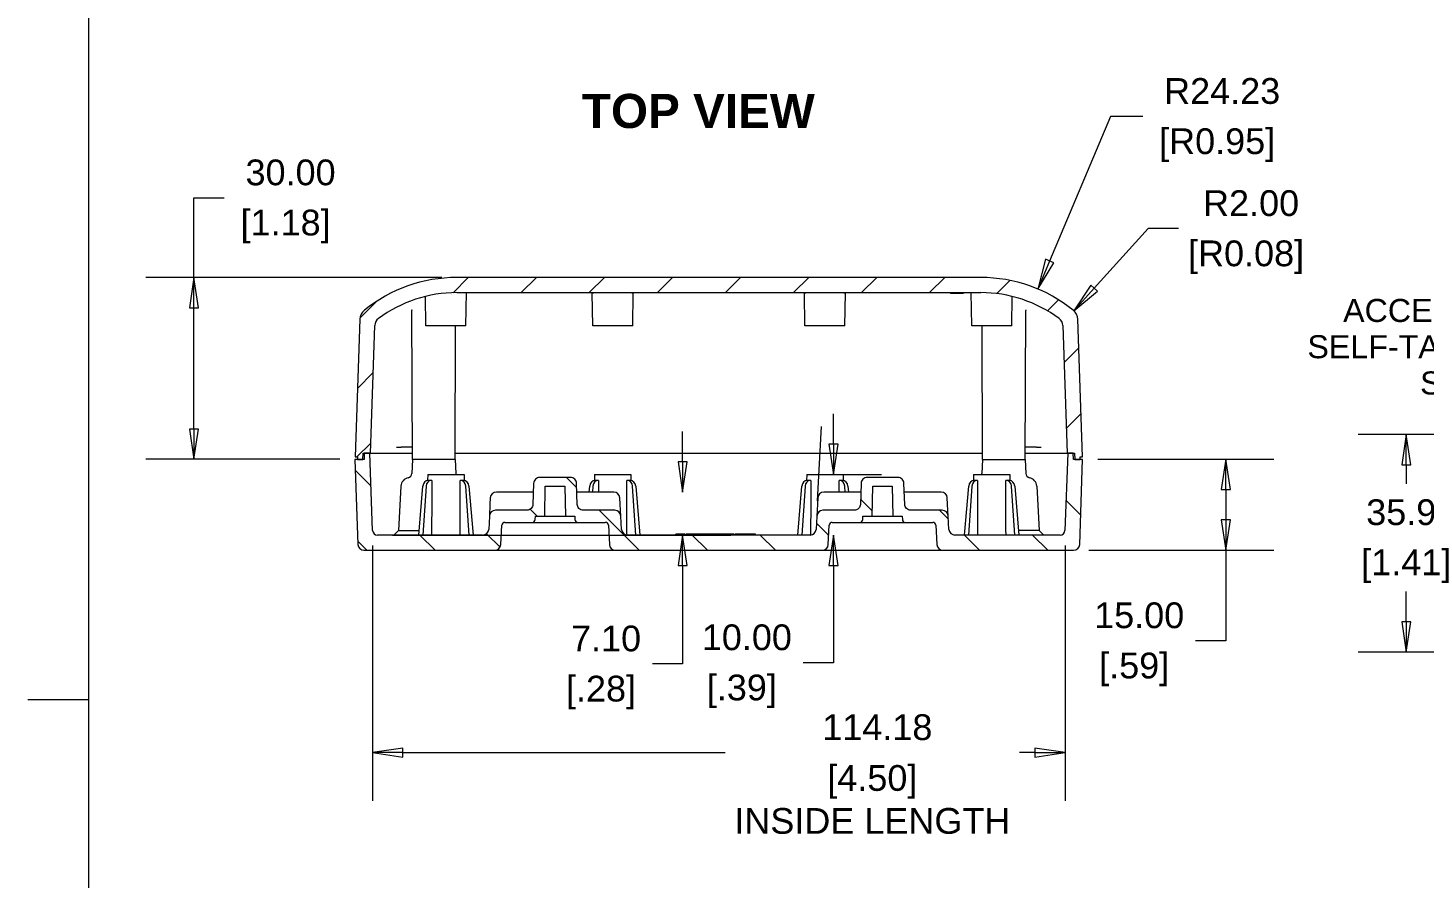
# Model space of a CAD drawing. Header units: millimetres. Extents: x 9 to 690, y 9 to 531.
# Drawn here: x 8.8 to 239, y 240.5 to 380.7 of the extents above; entities that cross this region are included whole.
import ezdxf

# ---------------------------------------------------------------- set-up
doc = ezdxf.new("R2010")
doc.units = ezdxf.units.MM
doc.header["$LTSCALE"] = 2.5
doc.layers.get('0').update_dxf_attribs({"lineweight": 25})
for name, color, linetype, lineweight in [('Dimension (ANSI)', 7, 'Continuous', 9), ('Hatch (ANSI)', 7, 'Continuous', 9), ('Sketch Geometry (ANSI)', 7, 'Continuous', 9), ('Symbol (ANSI)', 7, 'Continuous', 9), ('Visible (ANSI)', 7, 'Continuous', 9)]:
    doc.layers.add(name, color=color, linetype=linetype, lineweight=lineweight)
doc.styles.add('Label Text (ANSI)', font='arialbd.ttf')
doc.styles.add('Note Text (ANSI)', font='arial.ttf')
doc.dimstyles.new('Default - mm_inch (ANSI)', dxfattribs={"dimscale": 2.5, "dimtxt": 1.7, "dimasz": 2, "dimexe": 3.175, "dimexo": 1, "dimgap": 0.8, "dimtad": 0, "dimtih": 1, "dimtoh": 1, "dimrnd": 1e-08, "dimzin": 4, "dimdsep": 46, "dimtxsty": 'Note Text (ANSI)', "dimblk": 'Filled-1', "dimcen": 0.09, "dimdle": 10, "dimclrd": 256, "dimclre": 256, "dimclrt": 256, "dimadec": 1, "dimazin": 0, "dimtfac": 1.176471, "dimtofl": 0, "dimtmove": 0, "dimatfit": 3, "dimfxl": 0, "dimtolj": 1, "dimtzin": 0, "dimlwd": -1, "dimlwe": -1, "dimarcsym": 0})
doc.dimstyles.new('Default - mm_inch (ANSI)$7', dxfattribs={"dimscale": 2.5, "dimtxt": 1.7, "dimasz": 2.5, "dimexe": 3.175, "dimexo": 1, "dimgap": 0.8, "dimtad": 0, "dimtih": 1, "dimtoh": 1, "dimrnd": 1e-08, "dimzin": 4, "dimdsep": 46, "dimtxsty": 'Note Text (ANSI)', "dimblk": 'Filled-1', "dimcen": 0.09, "dimdle": 10, "dimclrd": 256, "dimclre": 256, "dimclrt": 256, "dimadec": 1, "dimazin": 0, "dimtfac": 1.176471, "dimtofl": 0, "dimtmove": 0, "dimatfit": 3, "dimfxl": 0, "dimtolj": 1, "dimtzin": 0, "dimlwd": -1, "dimlwe": -1, "dimarcsym": 0})

# ---------------------------------------------------------------- blocks, each defined once
blk = doc.blocks.new('Borders Hammond Border')
at = {"layer": 'Sketch Geometry (ANSI)'}
for p, q in [((7.5, 208.4), (7.5, 7.5)), ((7.5, 107.95), (3.5, 107.95))]:
    blk.add_line(p, q, dxfattribs=at)
blk = doc.blocks.new('Filled-1')
at = {"color": 0}
for p, q in [((0, 0), (-1, 0.15)), ((-1, 0.15), (-1, -0.15)), ((-1, 0), (0, 0)), ((-1, -0.15), (0, 0))]:
    blk.add_line(p, q, dxfattribs=at)
at = {"color": 0, "flags": 128}
blk.add_lwpolyline([(-1, -0.15), (0, 0), (-1, 0.15), (-1, -0.15)], dxfattribs=at)
at = {"color": 0}
blk.add_solid([(-1, -0.15), (0, 0), (-1, 0.15), (-1, -0.15)], dxfattribs=at)
blk = doc.blocks.new('*D33')
at = {"layer": 'Defpoints', "color": 0, "transparency": 16777216}
for p in [(306.21, 313.65), (236.04, 277.75), (310.21, 277.75)]:
    blk.add_point(p, dxfattribs=at)
at = {"layer": 'Dimension (ANSI)', "transparency": 16777216}
for p, q in [((303.71, 313.65), (228.1, 313.65)), ((236.04, 308.65), (236.04, 305.54)), ((236.04, 282.75), (236.04, 287.75)), ((307.71, 277.75), (228.1, 277.75))]:
    blk.add_line(p, q, dxfattribs=at)
at = {"layer": 'Dimension (ANSI)', "transparency": 16777216, "xscale": 5, "yscale": 5, "zscale": 5}
for p, rotation in [((236.04, 313.65), 90), ((236.04, 277.75), 270)]:
    blk.add_blockref('Filled-1', p, dxfattribs=dict(at, rotation=rotation))
at = {"layer": 'Dimension (ANSI)', "transparency": 16777216, "char_height": 4.25, "attachment_point": 5, "style": 'Note Text (ANSI)'}
for s, insert in [('\\A1; 35.90', (236.04, 300.81)), ('\\A1;[1.41]', (236.04, 291.92))]:
    blk.add_mtext(s, dxfattribs=dict(at, insert=insert))
blk = doc.blocks.new('*D34')
at = {"layer": 'Defpoints', "color": 0, "transparency": 16777216}
for p in [(65.59, 297.83), (179.77, 297.83), (179.77, 261.17)]:
    blk.add_point(p, dxfattribs=at)
at = {"layer": 'Dimension (ANSI)', "transparency": 16777216}
for p, q in [((65.59, 295.33), (65.59, 253.23)), ((179.77, 295.33), (179.77, 253.23)), ((70.59, 261.17), (123.75, 261.17)), ((174.77, 261.17), (172.25, 261.17))]:
    blk.add_line(p, q, dxfattribs=at)
at = {"layer": 'Dimension (ANSI)', "transparency": 16777216, "xscale": 5, "yscale": 5, "zscale": 5, "rotation": 180}
blk.add_blockref('Filled-1', (65.59, 261.17), dxfattribs=at)
at = {"layer": 'Dimension (ANSI)', "transparency": 16777216, "xscale": 5, "yscale": 5, "zscale": 5}
blk.add_blockref('Filled-1', (179.77, 261.17), dxfattribs=at)
at = {"layer": 'Dimension (ANSI)', "transparency": 16777216, "char_height": 4.25, "attachment_point": 5, "style": 'Note Text (ANSI)'}
for s, insert in [('\\A1; \\fArial|b0|i0;114.18', (148, 265.34)), ('\\A1;[4.50]{\\P\\fArial|b0|i0;INSIDE LENGTH}', (148, 253.42))]:
    blk.add_mtext(s, dxfattribs=dict(at, insert=insert))
blk = doc.blocks.new('*D35')
at = {"layer": 'Defpoints', "color": 0, "transparency": 16777216}
for p in [(105.36, 304.16), (116.72, 304.16), (66.39, 297.06)]:
    blk.add_point(p, dxfattribs=at)
at = {"layer": 'Dimension (ANSI)', "transparency": 16777216}
for p, q in [((116.72, 309.16), (116.72, 314.16)), ((68.89, 297.06), (124.66, 297.06)), ((116.72, 292.06), (116.72, 275.81)), ((116.72, 275.81), (111.72, 275.81))]:
    blk.add_line(p, q, dxfattribs=at)
at = {"layer": 'Dimension (ANSI)', "transparency": 16777216, "xscale": 5, "yscale": 5, "zscale": 5}
for p, rotation in [((116.72, 304.16), 270), ((116.72, 297.06), 90)]:
    blk.add_blockref('Filled-1', p, dxfattribs=dict(at, rotation=rotation))
at = {"layer": 'Dimension (ANSI)', "transparency": 16777216, "char_height": 4.25, "attachment_point": 5, "style": 'Note Text (ANSI)'}
for s, insert in [('\\A1; 7.10', (103.26, 279.98)), ('\\A1;[.28]', (103.26, 271.09))]:
    blk.add_mtext(s, dxfattribs=dict(at, insert=insert))
blk = doc.blocks.new('*D36')
at = {"layer": 'Defpoints', "color": 0, "transparency": 16777216}
for p in [(182.68, 309.56), (206.29, 309.56), (181.19, 294.56)]:
    blk.add_point(p, dxfattribs=at)
at = {"layer": 'Dimension (ANSI)', "transparency": 16777216}
for p, q in [((185.18, 309.56), (214.23, 309.56)), ((206.29, 304.56), (206.29, 299.56)), ((183.69, 294.56), (214.23, 294.56)), ((206.29, 294.56), (206.29, 279.63)), ((206.29, 279.63), (201.29, 279.63))]:
    blk.add_line(p, q, dxfattribs=at)
at = {"layer": 'Dimension (ANSI)', "transparency": 16777216, "xscale": 5, "yscale": 5, "zscale": 5}
for p, rotation in [((206.29, 309.56), 90), ((206.29, 294.56), 270)]:
    blk.add_blockref('Filled-1', p, dxfattribs=dict(at, rotation=rotation))
at = {"layer": 'Dimension (ANSI)', "transparency": 16777216, "char_height": 4.25, "attachment_point": 5, "style": 'Note Text (ANSI)'}
for s, insert in [('\\A1; 15.00', (191.18, 283.8)), ('\\A1;[.59]', (191.18, 274.9))]:
    blk.add_mtext(s, dxfattribs=dict(at, insert=insert))
blk = doc.blocks.new('*D55')
at = {"layer": 'Defpoints', "color": 0, "transparency": 16777216}
for p in [(36.12, 339.56), (79.48, 339.56), (62.68, 309.56)]:
    blk.add_point(p, dxfattribs=at)
at = {"layer": 'Dimension (ANSI)', "transparency": 16777216}
for p, q in [((36.12, 339.56), (36.12, 352.7)), ((36.12, 352.7), (41.12, 352.7)), ((76.98, 339.56), (28.19, 339.56)), ((36.12, 314.56), (36.12, 334.56)), ((60.18, 309.56), (28.19, 309.56))]:
    blk.add_line(p, q, dxfattribs=at)
at = {"layer": 'Dimension (ANSI)', "transparency": 16777216, "xscale": 5, "yscale": 5, "zscale": 5}
for p, rotation in [((36.12, 339.56), 90), ((36.12, 309.56), 270)]:
    blk.add_blockref('Filled-1', p, dxfattribs=dict(at, rotation=rotation))
at = {"layer": 'Dimension (ANSI)', "transparency": 16777216, "char_height": 4.25, "attachment_point": 5, "style": 'Note Text (ANSI)'}
for s, insert in [('\\A1; 30.00', (51.24, 356.87)), ('\\A1;[1.18]', (51.24, 347.98))]:
    blk.add_mtext(s, dxfattribs=dict(at, insert=insert))
blk = doc.blocks.new('*D56')
at = {"layer": 'Defpoints', "color": 0, "transparency": 16777216}
for p in [(181.22, 334.08), (179.87, 332.6)]:
    blk.add_point(p, dxfattribs=at)
at = {"layer": 'Dimension (ANSI)', "transparency": 16777216}
for p, q in [((193.46, 347.63), (184.57, 337.79)), ((198.46, 347.63), (193.46, 347.63))]:
    blk.add_line(p, q, dxfattribs=at)
at = {"layer": 'Dimension (ANSI)', "transparency": 16777216, "xscale": 5, "yscale": 5, "zscale": 5, "rotation": 227.8899410410621}
blk.add_blockref('Filled-1', (181.22, 334.08), dxfattribs=at)
at = {"layer": 'Dimension (ANSI)', "transparency": 16777216, "char_height": 4.25, "attachment_point": 5, "style": 'Note Text (ANSI)'}
for s, insert in [('\\A1; R2.00', (209.63, 351.8)), ('\\A1;[R0.08]', (209.63, 342.9))]:
    blk.add_mtext(s, dxfattribs=dict(at, insert=insert))
blk = doc.blocks.new('*D57')
at = {"layer": 'Defpoints', "color": 0, "transparency": 16777216}
for p in [(175.29, 337.66), (165.88, 315.33)]:
    blk.add_point(p, dxfattribs=at)
at = {"layer": 'Dimension (ANSI)', "transparency": 16777216}
for p, q in [((187.29, 366.13), (177.23, 342.26)), ((192.6, 366.13), (187.29, 366.13))]:
    blk.add_line(p, q, dxfattribs=at)
at = {"layer": 'Dimension (ANSI)', "transparency": 16777216, "xscale": 5, "yscale": 5, "zscale": 5, "rotation": 247.144370187961}
blk.add_blockref('Filled-1', (175.29, 337.66), dxfattribs=at)
at = {"layer": 'Dimension (ANSI)', "transparency": 16777216, "char_height": 4.25, "attachment_point": 5, "style": 'Note Text (ANSI)'}
for s, insert in [('\\A1; R24.23', (204.86, 370.3)), ('\\A1;[R0.95]', (204.86, 361.4))]:
    blk.add_mtext(s, dxfattribs=dict(at, insert=insert))
blk = doc.blocks.new('*D62')
at = {"layer": 'Defpoints', "color": 0, "transparency": 16777216}
for p in [(137.18, 307.06), (133.16, 297.06), (141.59, 297.06)]:
    blk.add_point(p, dxfattribs=at)
at = {"layer": 'Dimension (ANSI)', "transparency": 16777216}
for p, q in [((141.59, 312.06), (141.59, 317.06)), ((139.68, 307.06), (149.53, 307.06)), ((141.59, 292.06), (141.59, 276)), ((141.59, 276), (136.59, 276))]:
    blk.add_line(p, q, dxfattribs=at)
at = {"layer": 'Dimension (ANSI)', "transparency": 16777216, "xscale": 5, "yscale": 5, "zscale": 5}
for p, rotation in [((141.59, 307.06), 270), ((141.59, 297.06), 90)]:
    blk.add_blockref('Filled-1', p, dxfattribs=dict(at, rotation=rotation))
at = {"layer": 'Dimension (ANSI)', "transparency": 16777216, "char_height": 4.25, "attachment_point": 5, "style": 'Note Text (ANSI)'}
for s, insert in [('\\A1; 10.00', (126.48, 280.17)), ('\\A1;[.39]', (126.48, 271.28))]:
    blk.add_mtext(s, dxfattribs=dict(at, insert=insert))

msp = doc.modelspace()

# ---------------------------------------------------------------- hatches: boundary and pattern name
at = {"layer": 'Hatch (ANSI)'}
h = msp.add_hatch(dxfattribs=at)
h.set_pattern_fill('ANSI31', color=256, scale=63.5, style=0)
h.set_pattern_definition([(45, (0, 0), (-5.61266, 5.61266), [])])
edge = h.paths.add_edge_path()
edge.add_ellipse((79.4778, 315.332), major_axis=(-24.2255, 0), ratio=1, start_angle=270, end_angle=309.015719)
edge.add_ellipse((65.4861, 332.6006), major_axis=(-1.5539, -1.2591), ratio=1, start_angle=270, end_angle=318.984281)
edge.add_line((63.4873, 332.6704), (62.6941, 309.9575))
edge.add_line((62.6941, 309.9575), (63.0802, 309.9575))
edge.add_line((63.0802, 309.9575), (63.0802, 309.5575))
edge.add_line((63.0802, 309.5575), (63.9817, 309.5575))
edge.add_line((63.9817, 309.5575), (64.0166, 310.5575))
edge.add_line((64.0166, 310.5575), (64.2166, 310.5575))
edge.add_line((64.2166, 310.5575), (65.1468, 310.5575))
edge.add_line((65.1468, 310.5575), (65.2166, 310.5575))
edge.add_line((65.2166, 310.5575), (65.953, 331.6464))
edge.add_ellipse((67.4521, 331.5941), major_axis=(0.0523, 1.4991), ratio=1, start_angle=38.482528, end_angle=90, ccw=False)
edge.add_ellipse((79.4778, 315.332), major_axis=(17.4682, 12.9175), ratio=1, start_angle=53.517472, end_angle=90, ccw=False)
edge.add_line((79.4778, 337.0575), (165.8825, 337.0575))
edge.add_ellipse((165.8825, 315.332), major_axis=(21.7255, 0), ratio=1, start_angle=53.517472, end_angle=90, ccw=False)
edge.add_ellipse((177.9082, 331.5941), major_axis=(0.8919, 1.2061), ratio=1, start_angle=308.482528, end_angle=360, ccw=False)
edge.add_line((179.4073, 331.6464), (180.1437, 310.5575))
edge.add_line((180.1437, 310.5575), (180.2135, 310.5575))
edge.add_line((180.2135, 310.5575), (181.1437, 310.5575))
edge.add_line((181.1437, 310.5575), (181.3437, 310.5575))
edge.add_line((181.3437, 310.5575), (181.3786, 309.5575))
edge.add_line((181.3786, 309.5575), (182.2802, 309.5575))
edge.add_line((182.2802, 309.5575), (182.2802, 309.9575))
edge.add_line((182.2802, 309.9575), (182.6662, 309.9575))
edge.add_line((182.6662, 309.9575), (181.873, 332.6704))
edge.add_ellipse((179.8742, 332.6006), major_axis=(-0.0698, 1.9988), ratio=1, start_angle=270, end_angle=318.984281)
edge.add_ellipse((165.8825, 315.332), major_axis=(-18.8226, 15.2508), ratio=1, start_angle=270, end_angle=309.015719)
edge.add_line((165.8825, 339.5575), (79.4778, 339.5575))
h = msp.add_hatch(dxfattribs=at)
h.set_pattern_fill('ANSI31', color=256, scale=63.5, angle=90.00021, style=0)
h.set_pattern_definition([(135.0002, (0, 0), (-5.61264, -5.61268), [])])
edge = h.paths.add_edge_path()
edge.add_line((62.6802, 309.5575), (63.1703, 295.5226))
edge.add_ellipse((64.1697, 295.5575), major_axis=(0.0349, -0.9994), ratio=1, start_angle=270, end_angle=358)
edge.add_line((64.1697, 294.5575), (85.7312, 294.5575))
edge.add_ellipse((85.7312, 295.5575), major_axis=(1, 0), ratio=1, start_angle=270, end_angle=357)
edge.add_line((86.7298, 295.5052), (86.8964, 298.6837))
edge.add_ellipse((87.3957, 298.6575), major_axis=(0.0262, 0.4993), ratio=1, start_angle=3, end_angle=90, ccw=False)
edge.add_line((87.3957, 299.1575), (91.9124, 299.1575))
edge.add_ellipse((91.9124, 299.6575), major_axis=(0.5, 0), ratio=1, start_angle=270, end_angle=358)
edge.add_line((92.4121, 299.64), (92.4302, 300.1575))
edge.add_line((92.4302, 300.1575), (93.9857, 300.1575))
edge.add_line((93.9857, 300.1575), (94.0732, 305.1575))
edge.add_line((94.0732, 305.1575), (97.2871, 305.1575))
edge.add_line((97.2871, 305.1575), (97.3746, 300.1575))
edge.add_line((97.3746, 300.1575), (98.9302, 300.1575))
edge.add_line((98.9302, 300.1575), (98.9482, 299.64))
edge.add_ellipse((99.4479, 299.6575), major_axis=(0.0174, -0.4997), ratio=1, start_angle=270, end_angle=358)
edge.add_line((99.4479, 299.1575), (103.9646, 299.1575))
edge.add_ellipse((103.9646, 298.6575), major_axis=(0.5, 0), ratio=1, start_angle=3, end_angle=90, ccw=False)
edge.add_line((104.4639, 298.6837), (104.6305, 295.5052))
edge.add_ellipse((105.6291, 295.5575), major_axis=(-0.9986, -0.0523), ratio=1, start_angle=0, end_angle=87)
edge.add_line((105.6291, 294.5575), (139.7312, 294.5575))
edge.add_ellipse((139.7312, 295.5575), major_axis=(1, 0), ratio=1, start_angle=270, end_angle=357)
edge.add_line((140.7298, 295.5052), (140.8964, 298.6837))
edge.add_ellipse((141.3957, 298.6575), major_axis=(0.0262, 0.4993), ratio=1, start_angle=3, end_angle=90, ccw=False)
edge.add_line((141.3957, 299.1575), (145.9124, 299.1575))
edge.add_ellipse((145.9124, 299.6575), major_axis=(0.5, 0), ratio=1, start_angle=270, end_angle=358)
edge.add_line((146.4121, 299.64), (146.4302, 300.1575))
edge.add_line((146.4302, 300.1575), (147.9857, 300.1575))
edge.add_line((147.9857, 300.1575), (148.0732, 305.1575))
edge.add_line((148.0732, 305.1575), (151.2871, 305.1575))
edge.add_line((151.2871, 305.1575), (151.3746, 300.1575))
edge.add_line((151.3746, 300.1575), (152.9302, 300.1575))
edge.add_line((152.9302, 300.1575), (152.9482, 299.64))
edge.add_ellipse((153.4479, 299.6575), major_axis=(0.0174, -0.4997), ratio=1, start_angle=270, end_angle=358)
edge.add_line((153.4479, 299.1575), (157.9646, 299.1575))
edge.add_ellipse((157.9646, 298.6575), major_axis=(0.5, 0), ratio=1, start_angle=3, end_angle=90, ccw=False)
edge.add_line((158.4639, 298.6837), (158.6305, 295.5052))
edge.add_ellipse((159.6291, 295.5575), major_axis=(-0.9986, -0.0523), ratio=1, start_angle=0, end_angle=87)
edge.add_line((159.6291, 294.5575), (181.1907, 294.5575))
edge.add_ellipse((181.1907, 295.5575), major_axis=(1, 0), ratio=1, start_angle=270, end_angle=358)
edge.add_line((182.19, 295.5226), (182.6802, 309.5575))
edge.add_line((182.6802, 309.5575), (182.2802, 309.5575))
edge.add_line((182.2802, 309.5575), (181.3786, 309.5575))
edge.add_line((181.3786, 309.5575), (181.1786, 309.5575))
edge.add_line((181.1786, 309.5575), (181.1437, 310.5575))
edge.add_line((181.1437, 310.5575), (180.2135, 310.5575))
edge.add_line((180.2135, 310.5575), (179.7691, 297.8296))
edge.add_ellipse((178.9696, 297.8575), major_axis=(-0.0279, -0.7995), ratio=1, start_angle=2, end_angle=90, ccw=False)
edge.add_line((178.9696, 297.0575), (161.6291, 297.0575))
edge.add_ellipse((161.6291, 298.0575), major_axis=(-1, 0), ratio=1, start_angle=3, end_angle=90, ccw=False)
edge.add_line((160.6305, 298.0052), (160.5149, 300.2098))
edge.add_ellipse((159.5163, 300.1575), major_axis=(-0.0523, 0.9986), ratio=1, start_angle=270, end_angle=357)
edge.add_line((159.5163, 301.1575), (154.3324, 301.1575))
edge.add_spline(control_points=[(154.3324, 301.1575), (154.2089, 301.1575), (154.0636, 301.1864), (153.8354, 301.2809), (153.7122, 301.3632), (153.5376, 301.5377), (153.4552, 301.6609), (153.3651, 301.8783), (153.3365, 302.0074), (153.3325, 302.1226)], knot_values=[0.14812339, 0.14812339, 0.14812339, 0.14812339, 0.18517035, 0.18517035, 0.22221218, 0.22221218, 0.2592421, 0.2592421, 0.29282174, 0.29282174, 0.29282174, 0.29282174], degree=3, periodic=0)
edge.add_line((153.3325, 302.1226), (153.2112, 305.5924))
edge.add_spline(control_points=[(153.2112, 305.5924), (153.2072, 305.7076), (153.1785, 305.8367), (153.0884, 306.0541), (153.0061, 306.1772), (152.8315, 306.3518), (152.7082, 306.4341), (152.4799, 306.5286), (152.3344, 306.5575), (152.2108, 306.5575)], knot_values=[0.00343719, 0.00343719, 0.00343719, 0.00343719, 0.03701298, 0.03701298, 0.07404018, 0.07404018, 0.11109116, 0.11109116, 0.14817754, 0.14817754, 0.14817754, 0.14817754], degree=3, periodic=0)
edge.add_line((152.2108, 306.5575), (147.1495, 306.5575))
edge.add_spline(control_points=[(147.1495, 306.5575), (147.0259, 306.5575), (146.8804, 306.5286), (146.6521, 306.4341), (146.5288, 306.3518), (146.3542, 306.1772), (146.2719, 306.0541), (146.1818, 305.8367), (146.1531, 305.7076), (146.1491, 305.5924)], knot_values=[0.44469923, 0.44469923, 0.44469923, 0.44469923, 0.48178561, 0.48178561, 0.51883658, 0.51883658, 0.55586378, 0.55586378, 0.58943957, 0.58943957, 0.58943957, 0.58943957], degree=3, periodic=0)
edge.add_line((146.1491, 305.5924), (146.0278, 302.1226))
edge.add_spline(control_points=[(146.0278, 302.1226), (146.0238, 302.0074), (145.9952, 301.8783), (145.9051, 301.6609), (145.8227, 301.5377), (145.6481, 301.3632), (145.5249, 301.2809), (145.2967, 301.1864), (145.1514, 301.1575), (145.0279, 301.1575)], knot_values=[0.29969612, 0.29969612, 0.29969612, 0.29969612, 0.33327576, 0.33327576, 0.37030567, 0.37030567, 0.40734751, 0.40734751, 0.44439447, 0.44439447, 0.44439447, 0.44439447], degree=3, periodic=0)
edge.add_line((145.0279, 301.1575), (139.844, 301.1575))
edge.add_ellipse((139.844, 300.1575), major_axis=(-1, 0), ratio=1, start_angle=270, end_angle=357)
edge.add_line((138.8454, 300.2098), (138.7298, 298.0052))
edge.add_ellipse((137.7312, 298.0575), major_axis=(-0.0523, -0.9986), ratio=1, start_angle=3, end_angle=90, ccw=False)
edge.add_line((137.7312, 297.0575), (107.6291, 297.0575))
edge.add_ellipse((107.6291, 298.0575), major_axis=(-1, 0), ratio=1, start_angle=3, end_angle=90, ccw=False)
edge.add_line((106.6305, 298.0052), (106.5149, 300.2098))
edge.add_ellipse((105.5163, 300.1575), major_axis=(-0.0523, 0.9986), ratio=1, start_angle=270, end_angle=357)
edge.add_line((105.5163, 301.1575), (100.3324, 301.1575))
edge.add_spline(control_points=[(100.3324, 301.1575), (100.2089, 301.1575), (100.0636, 301.1864), (99.8354, 301.2809), (99.7122, 301.3632), (99.5376, 301.5377), (99.4552, 301.6609), (99.3651, 301.8783), (99.3365, 302.0074), (99.3325, 302.1226)], knot_values=[0.14812339, 0.14812339, 0.14812339, 0.14812339, 0.18517035, 0.18517035, 0.22221218, 0.22221218, 0.2592421, 0.2592421, 0.29282174, 0.29282174, 0.29282174, 0.29282174], degree=3, periodic=0)
edge.add_line((99.3325, 302.1226), (99.2112, 305.5924))
edge.add_spline(control_points=[(99.2112, 305.5924), (99.2072, 305.7076), (99.1785, 305.8367), (99.0884, 306.0541), (99.0061, 306.1772), (98.8315, 306.3518), (98.7082, 306.4341), (98.4799, 306.5286), (98.3344, 306.5575), (98.2108, 306.5575)], knot_values=[0.00343719, 0.00343719, 0.00343719, 0.00343719, 0.03701298, 0.03701298, 0.07404018, 0.07404018, 0.11109116, 0.11109116, 0.14817754, 0.14817754, 0.14817754, 0.14817754], degree=3, periodic=0)
edge.add_line((98.2108, 306.5575), (93.1495, 306.5575))
edge.add_spline(control_points=[(93.1495, 306.5575), (93.0259, 306.5575), (92.8804, 306.5286), (92.6521, 306.4341), (92.5288, 306.3518), (92.3542, 306.1772), (92.2719, 306.0541), (92.1818, 305.8367), (92.1531, 305.7076), (92.1491, 305.5924)], knot_values=[0.44469923, 0.44469923, 0.44469923, 0.44469923, 0.48178561, 0.48178561, 0.51883658, 0.51883658, 0.55586378, 0.55586378, 0.58943957, 0.58943957, 0.58943957, 0.58943957], degree=3, periodic=0)
edge.add_line((92.1491, 305.5924), (92.0278, 302.1226))
edge.add_spline(control_points=[(92.0278, 302.1226), (92.0238, 302.0074), (91.9952, 301.8783), (91.9051, 301.6609), (91.8227, 301.5377), (91.6481, 301.3632), (91.5249, 301.2809), (91.2967, 301.1864), (91.1514, 301.1575), (91.0279, 301.1575)], knot_values=[0.29969612, 0.29969612, 0.29969612, 0.29969612, 0.33327576, 0.33327576, 0.37030567, 0.37030567, 0.40734751, 0.40734751, 0.44439447, 0.44439447, 0.44439447, 0.44439447], degree=3, periodic=0)
edge.add_line((91.0279, 301.1575), (85.844, 301.1575))
edge.add_ellipse((85.844, 300.1575), major_axis=(-1, 0), ratio=1, start_angle=270, end_angle=357)
edge.add_line((84.8454, 300.2098), (84.7298, 298.0052))
edge.add_ellipse((83.7312, 298.0575), major_axis=(-0.0523, -0.9986), ratio=1, start_angle=3, end_angle=90, ccw=False)
edge.add_line((83.7312, 297.0575), (66.3907, 297.0575))
edge.add_ellipse((66.3907, 297.8575), major_axis=(-0.8, 0), ratio=1, start_angle=2, end_angle=90, ccw=False)
edge.add_line((65.5912, 297.8296), (65.1468, 310.5575))
edge.add_line((65.1468, 310.5575), (64.2166, 310.5575))
edge.add_line((64.2166, 310.5575), (64.1817, 309.5575))
edge.add_line((64.1817, 309.5575), (63.9817, 309.5575))
edge.add_line((63.9817, 309.5575), (63.0802, 309.5575))
edge.add_line((63.0802, 309.5575), (62.6802, 309.5575))

# ---------------------------------------------------------------- linework, layer by layer
at = {"layer": 'Dimension (ANSI)'}
msp.add_line((138.9762, 302.7064), (139.6196, 314.9841), dxfattribs=at)
at = {"layer": 'Visible (ANSI)'}
for p, q in [((165.8825, 339.5575), (79.4778, 339.5575)), ((74.3802, 331.5575), (74.2951, 336.4303)), ((79.4778, 337.0575), (165.8825, 337.0575)), ((80.9802, 331.5575), (81.0762, 337.0575)), ((101.8802, 331.5575), (101.7854, 336.983)), ((108.4802, 331.5575), (108.5749, 336.983)), ((136.8802, 331.5575), (136.7854, 336.983)), ((143.4802, 331.5575), (143.5749, 336.983)), ((160.8825, 337.0575), (160.8825, 336.9075)), ((160.8841, 336.9075), (160.8825, 336.9075)), ((160.8841, 337.0575), (160.8841, 336.9075)), ((160.936, 336.9075), (160.8841, 336.9075)), ((160.936, 337.0575), (160.936, 336.9075)), ((161.0527, 336.9075), (160.936, 336.9075)), ((161.0527, 337.0575), (161.0527, 336.9075)), ((161.3736, 336.9075), (161.0527, 336.9075)), ((161.3736, 337.0575), (161.3736, 336.9075)), ((161.9214, 336.9075), (161.3736, 336.9075)), ((162.466, 336.9075), (161.9214, 336.9075)), ((162.466, 337.0575), (162.466, 336.9075)), ((162.7837, 336.9075), (162.466, 336.9075)), ((162.7837, 337.0575), (162.7837, 336.9075)), ((162.8971, 336.9075), (162.7837, 336.9075)), ((162.8971, 337.0575), (162.8971, 336.9075)), ((162.9555, 336.9075), (162.8971, 336.9075)), ((162.9555, 337.0575), (162.9555, 336.9075)), ((162.9619, 336.9075), (162.9555, 336.9075)), ((162.9619, 337.0575), (162.9619, 336.9075)), ((164.3802, 331.5575), (164.2841, 337.0575)), ((170.9802, 331.5575), (171.0652, 336.4303)), ((72.1802, 309.5575), (72.0731, 334.0955)), ((173.1802, 309.5575), (173.2872, 334.0955)), ((63.4873, 332.6704), (62.6941, 309.9575)), ((65.2166, 310.5575), (65.953, 331.6464)), ((80.9802, 331.5575), (74.3802, 331.5575)), ((79.1802, 309.5575), (79.2761, 331.5575)), ((108.4802, 331.5575), (101.8802, 331.5575)), ((143.4802, 331.5575), (136.8802, 331.5575)), ((170.9802, 331.5575), (164.3802, 331.5575)), ((166.1802, 309.5575), (166.0842, 331.5575)), ((179.4073, 331.6464), (180.1437, 310.5575)), ((182.6662, 309.9575), (181.873, 332.6704)), ((69.5477, 311.5575), (70.2779, 311.5575)), ((72.1714, 311.5575), (70.2779, 311.5575)), ((175.0824, 311.5575), (173.1889, 311.5575)), ((175.0824, 311.5575), (175.8126, 311.5575)), ((62.6802, 309.5575), (63.1703, 295.5226)), ((64.1817, 309.5575), (62.6802, 309.5575)), ((62.6941, 309.9575), (63.0802, 309.9575)), ((63.0802, 309.9575), (63.0802, 309.5575)), ((63.0802, 309.5575), (63.9817, 309.5575)), ((63.9817, 309.5575), (64.0166, 310.5575)), ((64.0166, 310.5575), (65.2166, 310.5575)), ((64.2166, 310.5575), (64.1817, 309.5575)), ((65.1468, 310.5575), (64.2166, 310.5575)), ((65.5912, 297.8296), (65.1468, 310.5575)), ((65.2166, 310.5575), (72.1758, 310.5575)), ((72.1802, 309.5575), (72.0578, 307.2229)), ((79.1802, 309.5575), (72.1802, 309.5575)), ((79.1802, 309.5575), (72.1802, 309.5575)), ((79.1802, 309.5575), (79.3025, 307.2229)), ((79.1845, 310.5575), (82.6802, 310.5575)), ((82.6802, 310.5575), (162.6802, 310.5575)), ((162.6802, 310.5575), (166.1758, 310.5575)), ((166.1802, 309.5575), (166.0578, 307.2229)), ((166.1802, 309.5575), (173.1802, 309.5575)), ((166.1802, 309.5575), (173.1802, 309.5575)), ((173.1802, 309.5575), (173.3025, 307.2229)), ((173.1845, 310.5575), (180.1437, 310.5575)), ((180.2135, 310.5575), (179.7691, 297.8296)), ((180.1437, 310.5575), (181.3437, 310.5575)), ((181.1437, 310.5575), (180.2135, 310.5575)), ((181.1786, 309.5575), (181.1437, 310.5575)), ((182.6802, 309.5575), (181.1786, 309.5575)), ((181.3437, 310.5575), (181.3786, 309.5575)), ((181.3786, 309.5575), (182.2802, 309.5575)), ((182.19, 295.5226), (182.6802, 309.5575)), ((182.2802, 309.5575), (182.2802, 309.9575)), ((182.2802, 309.9575), (182.6662, 309.9575)), ((74.6802, 307.0575), (74.6626, 306.0512)), ((74.6802, 307.0575), (80.6802, 307.0575)), ((80.6802, 307.0575), (80.6977, 306.0512)), ((98.2108, 306.5575), (93.1495, 306.5575)), ((102.1802, 307.0575), (102.1626, 306.0512)), ((102.1802, 307.0575), (108.1802, 307.0575)), ((108.1802, 307.0575), (108.1977, 306.0512)), ((137.1802, 307.0575), (137.1626, 306.0512)), ((137.1802, 307.0575), (143.1802, 307.0575)), ((143.1802, 307.0575), (143.1977, 306.0512)), ((152.2108, 306.5575), (147.1495, 306.5575)), ((164.6802, 307.0575), (164.6626, 306.0512)), ((164.6802, 307.0575), (170.6802, 307.0575)), ((170.6802, 307.0575), (170.6977, 306.0512)), ((70.2605, 305.136), (69.8763, 297.8065)), ((73.2056, 297.0575), (73.8889, 305.1446)), ((74.4049, 305.1446), (73.8627, 297.0575)), ((75.2596, 306.0575), (74.7596, 306.0575)), ((75.3531, 306.0575), (75.2596, 306.0575)), ((80.1007, 306.0575), (80.0072, 306.0575)), ((80.6007, 306.0575), (80.1007, 306.0575)), ((81.4976, 297.0575), (80.9555, 305.1446)), ((81.4714, 305.1446), (82.1547, 297.0575)), ((91.6255, 304.1575), (86.0012, 304.1575)), ((92.099, 304.1575), (91.6255, 304.1575)), ((92.1491, 305.5924), (92.0278, 302.1226)), ((93.9857, 300.1575), (94.0732, 305.1575)), ((94.0732, 305.1575), (97.2871, 305.1575)), ((97.2871, 305.1575), (97.3746, 300.1575)), ((99.3325, 302.1226), (99.2112, 305.5924)), ((99.7349, 304.1575), (99.2614, 304.1575)), ((105.3591, 304.1575), (99.7349, 304.1575)), ((101.3055, 304.1575), (101.3889, 305.1446)), ((101.9049, 305.1446), (101.8387, 304.1575)), ((102.7596, 306.0575), (102.2596, 306.0575)), ((102.8531, 306.0575), (102.7596, 306.0575)), ((107.6007, 306.0575), (107.5072, 306.0575)), ((108.1007, 306.0575), (107.6007, 306.0575)), ((108.9976, 297.0575), (108.4555, 305.1446)), ((108.9714, 305.1446), (109.6547, 297.0575)), ((135.7056, 297.0575), (136.3889, 305.1446)), ((136.9049, 305.1446), (136.3627, 297.0575)), ((137.7596, 306.0575), (137.2596, 306.0575)), ((137.8531, 306.0575), (137.7596, 306.0575)), ((145.6255, 304.1575), (140.0012, 304.1575)), ((142.6007, 306.0575), (142.5072, 306.0575)), ((143.1007, 306.0575), (142.6007, 306.0575)), ((143.5216, 304.1575), (143.4555, 305.1446)), ((143.9714, 305.1446), (144.0548, 304.1575)), ((146.099, 304.1575), (145.6255, 304.1575)), ((146.1491, 305.5924), (146.0278, 302.1226)), ((147.9857, 300.1575), (148.0732, 305.1575)), ((148.0732, 305.1575), (151.2871, 305.1575)), ((151.2871, 305.1575), (151.3746, 300.1575)), ((153.3325, 302.1226), (153.2112, 305.5924)), ((153.7349, 304.1575), (153.2614, 304.1575)), ((159.3591, 304.1575), (153.7349, 304.1575)), ((163.2056, 297.0575), (163.8889, 305.1446)), ((164.4049, 305.1446), (163.8627, 297.0575)), ((165.2596, 306.0575), (164.7596, 306.0575)), ((165.3531, 306.0575), (165.2596, 306.0575)), ((170.1007, 306.0575), (170.0072, 306.0575)), ((170.6007, 306.0575), (170.1007, 306.0575)), ((171.4976, 297.0575), (170.9555, 305.1446)), ((171.4714, 305.1446), (172.1547, 297.0575)), ((175.0998, 305.136), (175.484, 297.8065)), ((84.9465, 302.14), (84.8454, 300.2098)), ((85.0026, 303.2098), (84.9465, 302.14)), ((106.4138, 302.14), (106.3577, 303.2098)), ((106.5149, 300.2098), (106.4138, 302.14)), ((138.9465, 302.14), (138.8454, 300.2098)), ((139.0026, 303.2098), (138.9465, 302.14)), ((160.4138, 302.14), (160.3577, 303.2098)), ((160.5149, 300.2098), (160.4138, 302.14)), ((84.8454, 300.2098), (84.7298, 298.0052)), ((91.0279, 301.1575), (85.844, 301.1575)), ((92.4121, 299.64), (92.4302, 300.1575)), ((92.4302, 300.1575), (93.9857, 300.1575)), ((93.9857, 300.1575), (97.3746, 300.1575)), ((97.3746, 300.1575), (98.9302, 300.1575)), ((98.9302, 300.1575), (98.9482, 299.64)), ((105.5163, 301.1575), (100.3324, 301.1575)), ((106.6305, 298.0052), (106.5149, 300.2098)), ((138.8454, 300.2098), (138.7298, 298.0052)), ((145.0279, 301.1575), (139.844, 301.1575)), ((146.4121, 299.64), (146.4302, 300.1575)), ((146.4302, 300.1575), (147.9857, 300.1575)), ((147.9857, 300.1575), (151.3746, 300.1575)), ((151.3746, 300.1575), (152.9302, 300.1575)), ((152.9302, 300.1575), (152.9482, 299.64)), ((159.5163, 301.1575), (154.3324, 301.1575)), ((160.6305, 298.0052), (160.5149, 300.2098)), ((83.7312, 297.0575), (66.3907, 297.0575)), ((69.8763, 297.8065), (69.0871, 297.0575)), ((69.8763, 297.8065), (73.2689, 297.8065)), ((82.1444, 297.1797), (82.2732, 297.0575)), ((86.7298, 295.5052), (86.8964, 298.6837)), ((87.3957, 299.1575), (91.9124, 299.1575)), ((91.9124, 299.1575), (93.4302, 299.1575)), ((93.4302, 299.1575), (97.9302, 299.1575)), ((97.9302, 299.1575), (99.4479, 299.1575)), ((99.4479, 299.1575), (103.9646, 299.1575)), ((104.4639, 298.6837), (104.6305, 295.5052)), ((137.7312, 297.0575), (107.6291, 297.0575)), ((115.8803, 297.2075), (115.6145, 297.2075)), ((115.6145, 297.0575), (115.6145, 297.2075)), ((115.9662, 297.2075), (115.8803, 297.2075)), ((115.8803, 297.0575), (115.8803, 297.2075)), ((116.9419, 297.2075), (115.9662, 297.2075)), ((115.9662, 297.0575), (115.9662, 297.2075)), ((116.9419, 297.0575), (116.9419, 297.2075)), ((117.0667, 297.2075), (116.9419, 297.2075)), ((117.0667, 297.0575), (117.0667, 297.2075)), ((117.3309, 297.2075), (117.2563, 297.2075)), ((117.2563, 297.0575), (117.2563, 297.2075)), ((117.8544, 297.2075), (117.3309, 297.2075)), ((117.3309, 297.0575), (117.3309, 297.2075)), ((118.3455, 297.2075), (117.8544, 297.2075)), ((118.5221, 297.2075), (118.3455, 297.2075)), ((118.6518, 297.2075), (118.5221, 297.2075)), ((118.5221, 297.0575), (118.5221, 297.2075)), ((118.8317, 297.2075), (118.6518, 297.2075)), ((118.6518, 297.0575), (118.6518, 297.2075)), ((119.3552, 297.2075), (118.8317, 297.2075)), ((118.8317, 297.0575), (118.8317, 297.2075)), ((119.8463, 297.2075), (119.3552, 297.2075)), ((120.0229, 297.2075), (119.8463, 297.2075)), ((120.0229, 297.0575), (120.0229, 297.2075)), ((120.0489, 297.2075), (120.0229, 297.2075)), ((120.279, 297.2075), (120.0489, 297.2075)), ((120.0489, 297.0575), (120.0489, 297.2075)), ((120.4994, 297.2075), (120.279, 297.2075)), ((120.279, 297.0575), (120.279, 297.2075)), ((120.9403, 297.2075), (120.4994, 297.2075)), ((120.4994, 297.0575), (120.4994, 297.2075)), ((121.3876, 297.2075), (120.9403, 297.2075)), ((121.5756, 297.2075), (121.3876, 297.2075)), ((122.0067, 297.2075), (121.5756, 297.2075)), ((121.5756, 297.0575), (121.5756, 297.2075)), ((122.1688, 297.2075), (122.0067, 297.2075)), ((122.0067, 297.0575), (122.0067, 297.2075)), ((122.6145, 297.2075), (122.1688, 297.2075)), ((122.1688, 297.0575), (122.1688, 297.2075)), ((122.8657, 297.2075), (122.6145, 297.2075)), ((122.6145, 297.0575), (122.6145, 297.2075)), ((123.5092, 297.2075), (122.8657, 297.2075)), ((123.8657, 297.2075), (123.5092, 297.2075)), ((124.1315, 297.2075), (123.8657, 297.2075)), ((123.8657, 297.0575), (123.8657, 297.2075)), ((124.1445, 297.2075), (124.1315, 297.2075)), ((124.1315, 297.0575), (124.1315, 297.2075)), ((124.3714, 297.2075), (124.1445, 297.2075)), ((124.1445, 297.0575), (124.1445, 297.2075)), ((125.1542, 297.2075), (124.3714, 297.2075)), ((124.3714, 297.0575), (124.3714, 297.2075)), ((125.1542, 297.0575), (125.1542, 297.2075)), ((125.3179, 297.2075), (125.3082, 297.2075)), ((125.3082, 297.0575), (125.3082, 297.2075)), ((125.5691, 297.2075), (125.3179, 297.2075)), ((125.3179, 297.0575), (125.3179, 297.2075)), ((126.2126, 297.2075), (125.5691, 297.2075)), ((126.5691, 297.2075), (126.2126, 297.2075)), ((126.8349, 297.2075), (126.5691, 297.2075)), ((126.5691, 297.0575), (126.5691, 297.2075)), ((126.8349, 297.0575), (126.8349, 297.2075)), ((127.1364, 297.2075), (126.8673, 297.2075)), ((126.8673, 297.0575), (126.8673, 297.2075)), ((127.3179, 297.2075), (127.1364, 297.2075)), ((127.1364, 297.0575), (127.1364, 297.2075)), ((128.0813, 297.2075), (127.3179, 297.2075)), ((127.3179, 297.0575), (127.3179, 297.2075)), ((128.2628, 297.2075), (128.0813, 297.2075)), ((128.0813, 297.0575), (128.0813, 297.2075)), ((128.5432, 297.2075), (128.2628, 297.2075)), ((128.2628, 297.0575), (128.2628, 297.2075)), ((128.5432, 297.0575), (128.5432, 297.2075)), ((128.7215, 297.2075), (128.5432, 297.2075)), ((128.7215, 297.0575), (128.7215, 297.2075)), ((140.7298, 295.5052), (140.8964, 298.6837)), ((141.3957, 299.1575), (145.9124, 299.1575)), ((145.9124, 299.1575), (147.4302, 299.1575)), ((147.4302, 299.1575), (151.9302, 299.1575)), ((151.9302, 299.1575), (153.4479, 299.1575)), ((153.4479, 299.1575), (157.9646, 299.1575)), ((158.4639, 298.6837), (158.6305, 295.5052)), ((178.9696, 297.0575), (161.6291, 297.0575)), ((163.2159, 297.1797), (163.0871, 297.0575)), ((175.484, 297.8065), (172.0914, 297.8065)), ((175.484, 297.8065), (176.2732, 297.0575)), ((64.1697, 294.5575), (85.7312, 294.5575)), ((85.7312, 294.5575), (94.7189, 294.5575)), ((94.7189, 294.5575), (96.6415, 294.5575)), ((96.6415, 294.5575), (105.6291, 294.5575)), ((105.6291, 294.5575), (139.7312, 294.5575)), ((139.7312, 294.5575), (148.7189, 294.5575)), ((148.7189, 294.5575), (150.6415, 294.5575)), ((150.6415, 294.5575), (159.6291, 294.5575)), ((159.6291, 294.5575), (181.1907, 294.5575))]:
    msp.add_line(p, q, dxfattribs=at)
for centre, radius, start, end in [((79.4778, 315.332), 24.2255, 90, 129.015719), ((165.8825, 315.332), 24.2255, 50.984281, 90), ((79.4778, 315.332), 21.7255, 90, 126.482528), ((165.8825, 315.332), 21.7255, 53.517472, 90), ((65.4861, 332.6006), 2, 129.015719, 178), ((179.8742, 332.6006), 2, 2, 50.984281), ((67.4521, 331.5941), 1.5, 126.482528, 178), ((177.9082, 331.5941), 1.5, 2, 53.517472), ((71.7584, 305.0575), 1.5, 101.52623, 177), ((71.3088, 307.2621), 0.75, 281.52623, 357), ((80.0515, 307.2621), 0.75, 183, 195.832936), ((165.3088, 307.2621), 0.75, 344.167064, 357), ((174.0515, 307.2621), 0.75, 183, 258.47377), ((173.6019, 305.0575), 1.5, 3, 78.47377), ((79.6019, 305.0575), 1.5, 41.240927, 43.097765), ((86.0012, 303.1575), 1, 90, 177), ((105.3591, 303.1575), 1, 3, 90), ((140.0012, 303.1575), 1, 90, 177), ((159.3591, 303.1575), 1, 3, 90), ((165.7584, 305.0575), 1.5, 136.902235, 138.759073), ((85.844, 300.1575), 1, 90, 177), ((91.9124, 299.6575), 0.5, 270, 358), ((99.4479, 299.6575), 0.5, 182, 270), ((105.5163, 300.1575), 1, 3, 90), ((139.844, 300.1575), 1, 90, 177), ((145.9124, 299.6575), 0.5, 270, 358), ((153.4479, 299.6575), 0.5, 182, 270), ((159.5163, 300.1575), 1, 3, 90), ((66.3907, 297.8575), 0.8, 182, 270), ((83.7312, 298.0575), 1, 270, 357), ((87.3957, 298.6575), 0.5, 90, 177), ((103.9646, 298.6575), 0.5, 3, 90), ((107.6291, 298.0575), 1, 183, 270), ((137.7312, 298.0575), 1, 270, 357), ((141.3957, 298.6575), 0.5, 90, 177), ((157.9646, 298.6575), 0.5, 3, 90), ((161.6291, 298.0575), 1, 183, 270), ((178.9696, 297.8575), 0.8, 270, 358), ((64.1697, 295.5575), 1, 182, 270), ((85.7312, 295.5575), 1, 270, 357), ((105.6291, 295.5575), 1, 183, 270), ((139.7312, 295.5575), 1, 270, 357), ((159.6291, 295.5575), 1, 183, 270), ((181.1907, 295.5575), 1, 270, 358)]:
    msp.add_arc(centre, radius, start, end, dxfattribs=at)
for centre, major_axis, start_param, end_param in [((74.7509, 305.0575), (0.0349, 0.9995), 0.03018712, 1.51371698), ((75.2683, 305.0575), (-0.0349, 0.9995), 6.25299819, 7.73652805), ((80.092, 305.0575), (0.0349, 0.9995), 4.82984256, 6.31337243), ((80.6094, 305.0575), (-0.0349, 0.9995), 4.76946832, 6.25299819), ((102.2509, 305.0575), (0.0349, 0.9995), 0.03018712, 1.51371698), ((102.7683, 305.0575), (-0.0349, 0.9995), 6.25299819, 7.73652805), ((107.592, 305.0575), (0.0349, 0.9995), 4.82984256, 6.31337243), ((108.1094, 305.0575), (-0.0349, 0.9995), 4.76946832, 6.25299819), ((137.2509, 305.0575), (0.0349, 0.9995), 0.03018712, 1.51371698), ((137.7683, 305.0575), (-0.0349, 0.9995), 6.25299819, 7.73652805), ((142.592, 305.0575), (0.0349, 0.9995), 4.82984256, 6.31337243), ((143.1094, 305.0575), (-0.0349, 0.9995), 4.76946832, 6.25299819), ((164.7509, 305.0575), (0.0349, 0.9995), 0.03018712, 1.51371698), ((165.2683, 305.0575), (-0.0349, 0.9995), 6.25299819, 7.73652805), ((170.092, 305.0575), (0.0349, 0.9995), 4.82984256, 6.31337243), ((170.6094, 305.0575), (-0.0349, 0.9995), 4.76946832, 6.25299819)]:
    msp.add_ellipse(centre, major_axis=major_axis, ratio=0.86576186, start_param=start_param, end_param=end_param, dxfattribs=at)
for points, knots in [([(101.7854, 336.983), (101.7848, 337.0183), (101.8691, 337.0421), (102.1136, 337.0557), (102.2002, 337.0575), (102.2989, 337.0575)], [0.513897096, 0.513897096, 0.513897096, 0.513897096, 0.641818287, 0.641818287, 0.695022876, 0.695022876, 0.695022876, 0.695022876]), ([(108.0614, 337.0575), (108.1601, 337.0575), (108.2467, 337.0557), (108.4912, 337.0421), (108.5755, 337.0183), (108.5749, 336.983)], [-0.695022876, -0.695022876, -0.695022876, -0.695022876, -0.641818287, -0.641818287, -0.513897096, -0.513897096, -0.513897096, -0.513897096]), ([(136.7854, 336.983), (136.7848, 337.0183), (136.8691, 337.0421), (137.1136, 337.0557), (137.2002, 337.0575), (137.2989, 337.0575)], [0.513897096, 0.513897096, 0.513897096, 0.513897096, 0.641818287, 0.641818287, 0.695022876, 0.695022876, 0.695022876, 0.695022876]), ([(143.0614, 337.0575), (143.1601, 337.0575), (143.2467, 337.0557), (143.4912, 337.0421), (143.5755, 337.0183), (143.5749, 336.983)], [-0.695022876, -0.695022876, -0.695022876, -0.695022876, -0.641818287, -0.641818287, -0.513897096, -0.513897096, -0.513897096, -0.513897096]), ([(72.023, 334.2233), (72.023, 334.2233), (72.0292, 334.2182), (72.046, 334.1951), (72.0562, 334.1767), (72.0698, 334.1354), (72.073, 334.1129), (72.0731, 334.0955)], [1.549292288, 1.549292288, 1.549292288, 1.549292288, 1.584784011, 1.584784011, 1.620697137, 1.620697137, 1.656610264, 1.656610264, 1.656610264, 1.656610264]), ([(173.3373, 334.2233), (173.3373, 334.2233), (173.3311, 334.2182), (173.3143, 334.1951), (173.3041, 334.1767), (173.2905, 334.1354), (173.2873, 334.1129), (173.2872, 334.0955)], [1.549289485, 1.549289485, 1.549289485, 1.549289485, 1.584779761, 1.584779761, 1.620692788, 1.620692788, 1.656605815, 1.656605815, 1.656605815, 1.656605815]), ([(93.1495, 306.5575), (93.0259, 306.5575), (92.8804, 306.5286), (92.6521, 306.4341), (92.5288, 306.3518), (92.3542, 306.1772), (92.2719, 306.0541), (92.1818, 305.8367), (92.1531, 305.7076), (92.1491, 305.5924)], [0.444699225, 0.444699225, 0.444699225, 0.444699225, 0.481785607, 0.481785607, 0.518836579, 0.518836579, 0.555863781, 0.555863781, 0.589439574, 0.589439574, 0.589439574, 0.589439574]), ([(99.2112, 305.5924), (99.2072, 305.7076), (99.1785, 305.8367), (99.0884, 306.0541), (99.0061, 306.1772), (98.8315, 306.3518), (98.7082, 306.4341), (98.4799, 306.5286), (98.3344, 306.5575), (98.2108, 306.5575)], [0.003437189, 0.003437189, 0.003437189, 0.003437189, 0.037012982, 0.037012982, 0.074040184, 0.074040184, 0.111091155, 0.111091155, 0.148177537, 0.148177537, 0.148177537, 0.148177537]), ([(147.1495, 306.5575), (147.0259, 306.5575), (146.8804, 306.5286), (146.6521, 306.4341), (146.5288, 306.3518), (146.3542, 306.1772), (146.2719, 306.0541), (146.1818, 305.8367), (146.1531, 305.7076), (146.1491, 305.5924)], [0.444699225, 0.444699225, 0.444699225, 0.444699225, 0.481785607, 0.481785607, 0.518836579, 0.518836579, 0.555863781, 0.555863781, 0.589439574, 0.589439574, 0.589439574, 0.589439574]), ([(153.2112, 305.5924), (153.2072, 305.7076), (153.1785, 305.8367), (153.0884, 306.0541), (153.0061, 306.1772), (152.8315, 306.3518), (152.7082, 306.4341), (152.4799, 306.5286), (152.3344, 306.5575), (152.2108, 306.5575)], [0.003437189, 0.003437189, 0.003437189, 0.003437189, 0.037012982, 0.037012982, 0.074040184, 0.074040184, 0.111091155, 0.111091155, 0.148177537, 0.148177537, 0.148177537, 0.148177537]), ([(92.0278, 302.1226), (92.0238, 302.0074), (91.9952, 301.8783), (91.9051, 301.6609), (91.8227, 301.5377), (91.6481, 301.3632), (91.5249, 301.2809), (91.2967, 301.1864), (91.1514, 301.1575), (91.0279, 301.1575)], [0.299696124, 0.299696124, 0.299696124, 0.299696124, 0.333275761, 0.333275761, 0.370305674, 0.370305674, 0.407347508, 0.407347508, 0.444394471, 0.444394471, 0.444394471, 0.444394471]), ([(100.3324, 301.1575), (100.2089, 301.1575), (100.0636, 301.1864), (99.8354, 301.2809), (99.7122, 301.3632), (99.5376, 301.5377), (99.4552, 301.6609), (99.3651, 301.8783), (99.3365, 302.0074), (99.3325, 302.1226)], [0.148123388, 0.148123388, 0.148123388, 0.148123388, 0.185170351, 0.185170351, 0.222212185, 0.222212185, 0.259242098, 0.259242098, 0.292821735, 0.292821735, 0.292821735, 0.292821735]), ([(146.0278, 302.1226), (146.0238, 302.0074), (145.9952, 301.8783), (145.9051, 301.6609), (145.8227, 301.5377), (145.6481, 301.3632), (145.5249, 301.2809), (145.2967, 301.1864), (145.1514, 301.1575), (145.0279, 301.1575)], [0.299696124, 0.299696124, 0.299696124, 0.299696124, 0.333275761, 0.333275761, 0.370305674, 0.370305674, 0.407347508, 0.407347508, 0.444394471, 0.444394471, 0.444394471, 0.444394471]), ([(154.3324, 301.1575), (154.2089, 301.1575), (154.0636, 301.1864), (153.8354, 301.2809), (153.7122, 301.3632), (153.5376, 301.5377), (153.4552, 301.6609), (153.3651, 301.8783), (153.3365, 302.0074), (153.3325, 302.1226)], [0.148123388, 0.148123388, 0.148123388, 0.148123388, 0.185170351, 0.185170351, 0.222212185, 0.222212185, 0.259242098, 0.259242098, 0.292821735, 0.292821735, 0.292821735, 0.292821735])]:
    msp.add_open_spline(points, degree=3, knots=knots, dxfattribs=at)
for points in [[(75.3531, 306.0575), (75.3352, 301.6537), (75.319, 297.0575)], [(80.0413, 297.0575), (80.0251, 301.6537), (80.0072, 306.0575)], [(102.8531, 306.0575), (102.8492, 305.1119), (102.8455, 304.1575)], [(107.5413, 297.0614), (107.5251, 301.6556), (107.5072, 306.0575)], [(137.8531, 306.0575), (137.8352, 301.6556), (137.819, 297.0614)], [(142.5148, 304.1575), (142.5111, 305.1119), (142.5072, 306.0575)], [(165.3531, 306.0575), (165.3352, 301.6537), (165.319, 297.0575)], [(170.0413, 297.0575), (170.0251, 301.6537), (170.0072, 306.0575)]]:
    msp.add_open_spline(points, degree=2, dxfattribs=at)

# ---------------------------------------------------------------- block references
at = {"xscale": 2.5, "yscale": 2.5, "zscale": 2.5}
msp.add_blockref('Borders Hammond Border', (0, 0), dxfattribs=at)

# ---------------------------------------------------------------- texts
at = {"layer": 'Symbol (ANSI)', "insert": (100.1004, 364.1418), "char_height": 5.625, "attachment_point": 7, "style": 'Label Text (ANSI)'}
msp.add_mtext('TOP VIEW', dxfattribs=at)
at = {"layer": 'Symbol (ANSI)', "insert": (258.0826, 328.1131), "char_height": 3.8, "width": 38.356248, "attachment_point": 6, "line_spacing_factor": 0.944221, "style": 'Note Text (ANSI)'}
msp.add_mtext('\\fArial|b0|i0;{\\H3.8000;ACCEPTS #8\\P}\\fArial|b0|i0;{\\H3.8000;SELF-TAPPING\\P}\\fArial|b0|i0;{\\H3.8000;SCREW}', dxfattribs=at)

# ---------------------------------------------------------------- dimensions: what is measured, and where the dimension line sits
at = {"layer": 'Dimension (ANSI)'}
for center, mpoint, text, picture, middle in [((165.8825, 315.332), (175.292, 337.6555), ' <>\\X[R0.95]', '*D57', (204.8628, 366.1256)), ((179.8742, 332.6006), (181.2154, 334.0843), ' <>\\X[R0.08]', '*D56', (209.6345, 347.6282))]:
    dim = msp.add_radius_dim(center=center, mpoint=mpoint, text=text, dimstyle='Default - mm_inch (ANSI)', override={"dimgap": 0.8, "dimdec": 2, "dimlfac": 1, "dimpost": '\\X', "dimcen": 0, "dimtol": 0, "dimlim": 0, "dimtp": 0, "dimtm": 0, "dimtdec": 2}, dxfattribs=at)
    dim.commit()
    dim.dimension.update_dxf_attribs({"geometry": picture, "text_midpoint": middle, "dimtype": 164})
for base, p1, p2, angle, text, override, picture, middle in [((36.124, 339.5575), (62.6802, 309.5575), (79.4778, 339.5575), 90, ' <>\\X[1.18]', {"dimgap": 0.8, "dimdec": 2, "dimpost": '\\X', "dimtol": 0, "dimlim": 0, "dimtp": 0, "dimtm": 0, "dimtdec": 2, "dimatfit": 2}, '*D55', (51.2355, 352.702)), ((141.5935, 297.0575), (137.1802, 307.0575), (133.1628, 297.0575), 90, ' <>\\X[.39]', {"dimgap": 0.8, "dimdec": 2, "dimpost": '\\X', "dimse2": 1, "dimtol": 0, "dimlim": 0, "dimtp": 0, "dimtm": 0, "dimtdec": 2, "dimatfit": 1}, '*D62', (126.4819, 276.0039)), ((116.7209, 304.1575), (66.3907, 297.0575), (105.3591, 304.1575), 90, ' <>\\X[.28]', {"dimgap": 0.8, "dimdec": 2, "dimpost": '\\X', "dimse2": 1, "dimtol": 0, "dimlim": 0, "dimtp": 0, "dimtm": 0, "dimtdec": 2, "dimatfit": 1}, '*D35', (103.2604, 275.8099)), ((236.0355, 277.75), (306.2116, 313.648), (310.2061, 277.75), 90, ' <>\\X[1.41]', {"dimgap": 0.8, "dimdec": 2, "dimpost": '\\X', "dimtol": 0, "dimlim": 0, "dimtp": 0, "dimtm": 0, "dimtdec": 2, "dimatfit": 1}, '*D33', (236.0355, 296.6411)), ((206.2877, 309.5575), (181.1907, 294.5575), (182.6802, 309.5575), 90, ' <>\\X[.59]', {"dimgap": 0.8, "dimdec": 2, "dimpost": '\\X', "dimtol": 0, "dimlim": 0, "dimtp": 0, "dimtm": 0, "dimtdec": 2, "dimatfit": 2}, '*D36', (191.1762, 279.6267)), ((179.7691, 261.1693), (65.5912, 297.8296), (179.7691, 297.8296), 180, ' \\fArial|b0|i0;<>\\X[4.50]{\\P\\fArial|b0|i0;INSIDE LENGTH}', {"dimgap": 0.8, "dimtih": 0, "dimtoh": 0, "dimdec": 2, "dimpost": '\\X', "dimtol": 0, "dimlim": 0, "dimtp": 0, "dimtm": 0, "dimtdec": 2, "dimatfit": 1}, '*D34', (148.0015, 261.1693))]:
    dim = msp.add_linear_dim(base=base, p1=p1, p2=p2, angle=angle, text=text, dimstyle='Default - mm_inch (ANSI)', override=override, dxfattribs=at)
    dim.commit()
    dim.dimension.update_dxf_attribs({"geometry": picture, "text_midpoint": middle, "dimtype": 160})

# ---------------------------------------------------------------- leaders
at = {"layer": 'Symbol (ANSI)', "annotation_type": 0, "has_hookline": 1, "hookline_direction": 1, "text_width": 37.7771}
msp.add_leader([(310.4965, 307.1656), (297.3167, 328.7479), (260.0826, 328.1131)], dimstyle='Default - mm_inch (ANSI)$7', override={"dimtad": 0}, dxfattribs=at)

doc.saveas('drawing.dxf')
